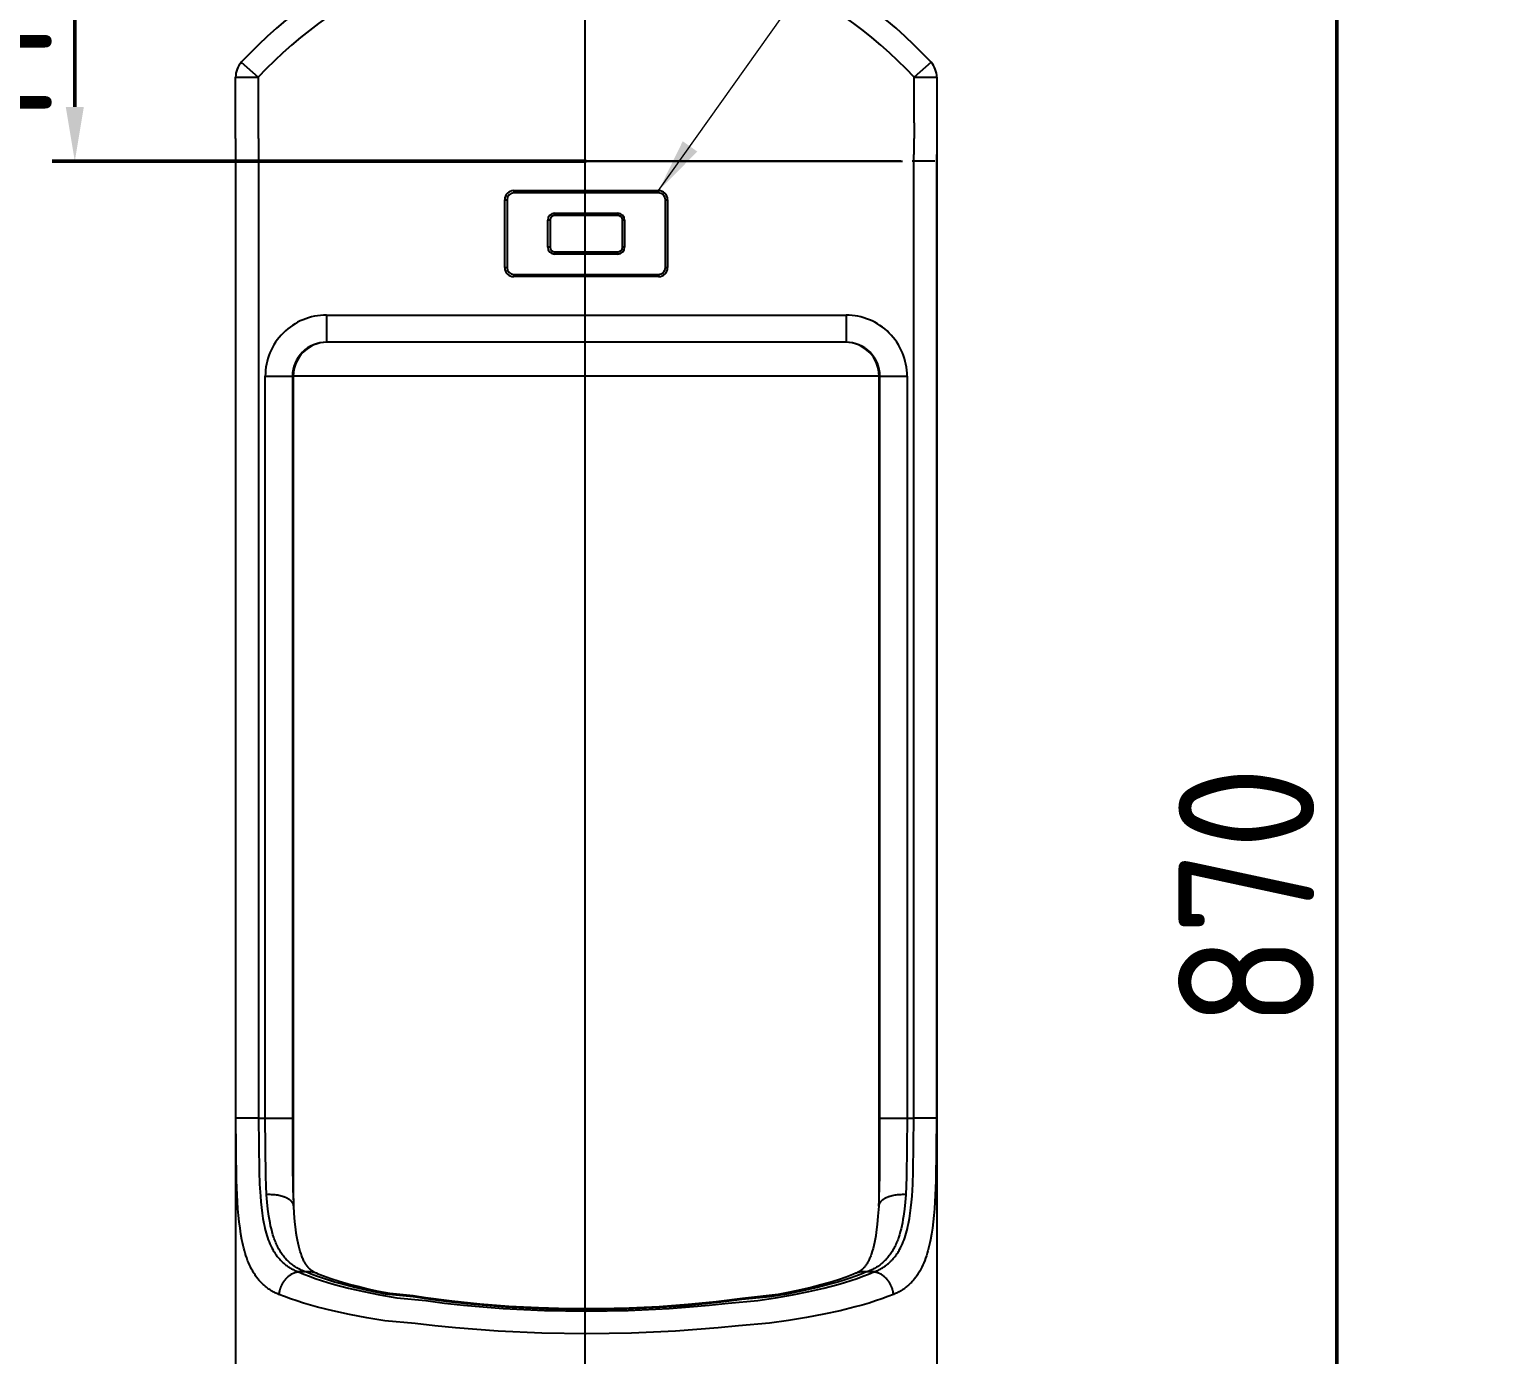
# Model space of a CAD drawing. Header units: millimetres. Extents: x 7254 to 9679, y -172 to 3258.
# Drawn here: x 7702 to 8353, y 998 to 1584 of the extents above; entities that cross this region are included whole.
import ezdxf
from ezdxf.lldxf.tags import DXFTag

# ---------------------------------------------------------------- set-up
doc = ezdxf.new("R2010")
doc.units = ezdxf.units.MM
doc.header["$LTSCALE"] = 0.1
doc.layers.add('1', color=7, linetype='Continuous')
doc.layers.add('______', color=7, linetype='Continuous')
doc.layers.add('AM_5', color=3, linetype='Continuous', lineweight=9)
doc.layers.add('Y', color=235, linetype='Continuous', lineweight=50)
doc.styles.add('h', font='', dxfattribs={"height": 28})
doc.styles.get("Standard").update_dxf_attribs({"font": 'ISOCP.SHX', "bigfont": 'WHGTXT.SHX'})
doc.styles.get('h').set_extended_font_data('Haansoft Batang')
tags = doc.linetypes.add('CENTER', pattern=[50.8, 31.75, -6.35, 6.35, -6.35]).pattern_tags.tags
tags[10:11] = [DXFTag(74, 4), DXFTag(75, 0), DXFTag(340, '0'), DXFTag(46, 1.0), DXFTag(50, 0.0), DXFTag(44, 0.0), DXFTag(45, 0.0)]
tags[8:9] = [DXFTag(74, 4), DXFTag(75, 0), DXFTag(340, '0'), DXFTag(46, 1.0), DXFTag(50, 0.0), DXFTag(44, 0.0), DXFTag(45, 0.0)]
tags[6:7] = [DXFTag(74, 4), DXFTag(75, 0), DXFTag(340, '0'), DXFTag(46, 1.0), DXFTag(50, 0.0), DXFTag(44, 0.0), DXFTag(45, 0.0)]
tags[4:5] = [DXFTag(74, 4), DXFTag(75, 0), DXFTag(340, '0'), DXFTag(46, 1.0), DXFTag(50, 0.0), DXFTag(44, 0.0), DXFTag(45, 0.0)]
doc.dimstyles.new('AM_ISO$0', dxfattribs={"dimtxt": 28, "dimasz": 24, "dimexe": 10, "dimexo": 0, "dimgap": 10, "dimtad": 1, "dimdec": 0, "dimdsep": 46, "dimtxsty": 'h', "dimcen": -5, "dimclrd": 256, "dimclre": 256, "dimclrt": 256, "dimadec": 0, "dimazin": 2, "dimtp": 0.1, "dimtm": 0.1, "dimtfac": 0.71, "dimtdec": 0, "dimtmove": 0, "dimatfit": 3, "dimfxl": 0, "dimlwd": -1, "dimlwe": -1, "dimarcsym": 0})
doc.dimstyles.new('AM_ISO$7', dxfattribs={"dimtxt": 28, "dimasz": 24, "dimexe": 10, "dimexo": 0, "dimgap": 10, "dimtad": 1, "dimdec": 0, "dimdsep": 46, "dimtxsty": 'h', "dimcen": -5, "dimclrd": 256, "dimclre": 256, "dimclrt": 256, "dimadec": 0, "dimazin": 2, "dimtp": 0.1, "dimtm": 0.1, "dimtfac": 0.71, "dimtdec": 0, "dimtmove": 0, "dimatfit": 3, "dimfxl": 0, "dimlwd": -1, "dimlwe": -1, "dimarcsym": 0})

# ---------------------------------------------------------------- blocks, each defined once
blk = doc.blocks.new('*D29')
at = {"layer": 'Defpoints', "color": 0}
for p in [(7947.88, 1635.64), (7722.45, 1525.65), (7948.53, 1525.65)]:
    blk.add_point(p, dxfattribs=at)
at = {"layer": 'Y', "color": 0, "linetype": 'ByBlock'}
for p, q in [((7947.88, 1635.64), (7712.45, 1635.64)), ((7722.45, 1611.64), (7722.45, 1549.65)), ((7948.53, 1525.65), (7712.45, 1525.65))]:
    blk.add_line(p, q, dxfattribs=at)
at = {"layer": 'Y', "color": 0}
for points in [[(7718.45, 1611.64), (7726.45, 1611.64), (7722.45, 1635.64)], [(7718.45, 1549.65), (7726.45, 1549.65), (7722.45, 1525.65)]]:
    blk.add_solid(points, dxfattribs=at)
at = {"layer": 'Y', "color": 0, "insert": (7682.45, 1580.64), "char_height": 60, "attachment_point": 5, "rotation": 90}
blk.add_mtext('110', dxfattribs=at)
blk = doc.blocks.new('*D31')
at = {"layer": 'Defpoints', "color": 0}
for p in [(7947.88, 1635.64), (8280.37, 1635.64), (7948.53, 765.61)]:
    blk.add_point(p, dxfattribs=at)
at = {"layer": 'Y', "color": 0, "linetype": 'ByBlock'}
for p, q in [((7947.88, 1635.64), (8290.37, 1635.64)), ((8280.37, 789.61), (8280.37, 1611.64)), ((7948.53, 765.61), (8290.37, 765.61))]:
    blk.add_line(p, q, dxfattribs=at)
at = {"layer": 'Y', "color": 0}
for points in [[(8276.37, 1611.64), (8284.37, 1611.64), (8280.37, 1635.64)], [(8276.37, 789.61), (8284.37, 789.61), (8280.37, 765.61)]]:
    blk.add_solid(points, dxfattribs=at)
at = {"layer": 'Y', "color": 0, "insert": (8240.37, 1200.62), "char_height": 60, "attachment_point": 5, "rotation": 90}
blk.add_mtext('870', dxfattribs=at)

msp = doc.modelspace()

# ---------------------------------------------------------------- linework, layer by layer
at = {"layer": '1', "color": 7}
for p, q in [((7796.06, 1569.36), (7803.53, 1562.72)), ((8101.01, 1569.36), (8093.53, 1562.72)), ((7793.53, 1562.72), (7803.53, 1562.72)), ((7793.53, 1535.61), (7793.53, 1562.72)), ((7803.53, 1562.72), (7803.53, 1542.61)), ((8093.53, 1562.72), (8103.53, 1562.72)), ((8093.53, 1542.61), (8093.53, 1562.72)), ((8103.53, 1562.72), (8103.53, 1535.61)), ((7803.53, 1542.61), (7803.53, 1535.61)), ((8093.53, 1542.61), (8093.53, 1535.61)), ((7793.53, 1535.61), (7793.53, 914.51)), ((7803.53, 1535.61), (7803.64, 1535.61)), ((7803.64, 1535.61), (7803.64, 1528.61)), ((8093.42, 1535.61), (8093.53, 1535.61)), ((8093.42, 1535.61), (8093.42, 1528.61)), ((8103.53, 1535.61), (8103.53, 914.51)), ((7793.65, 1528.61), (7793.53, 1528.61)), ((7793.65, 1102.71), (7793.65, 1528.61)), ((7803.64, 1528.61), (7803.64, 1102.71)), ((8093.42, 1102.71), (8093.42, 1528.61)), ((8103.53, 1528.61), (8103.42, 1528.61)), ((8103.42, 1528.61), (8103.42, 1102.71)), ((7802.63, 1525.65), (7792.63, 1525.65)), ((8087.63, 1525.65), (7807.63, 1525.65)), ((7808.64, 1525.65), (8088.42, 1525.65)), ((8102.63, 1525.65), (8092.63, 1525.65)), ((7916.53, 1512.61), (7980.53, 1512.61)), ((7916.53, 1512.61), (7916.53, 1511.61)), ((7980.53, 1511.61), (7916.53, 1511.61)), ((7980.53, 1512.61), (7980.53, 1511.61)), ((7912.53, 1478.61), (7912.53, 1508.61)), ((7912.53, 1508.61), (7913.53, 1508.61)), ((7913.53, 1508.61), (7913.53, 1478.61)), ((7934.53, 1502.61), (7962.53, 1502.61)), ((7934.53, 1501.61), (7934.53, 1502.61)), ((7962.53, 1502.61), (7962.53, 1501.61)), ((7983.53, 1508.61), (7984.53, 1508.61)), ((7983.53, 1478.61), (7983.53, 1508.61)), ((7984.53, 1508.61), (7984.53, 1478.61)), ((7931.53, 1487.61), (7931.53, 1499.61)), ((7932.53, 1499.61), (7931.53, 1499.61)), ((7932.53, 1499.61), (7932.53, 1487.61)), ((7932.53, 1499.61), (7932.53, 1487.61)), ((7962.53, 1501.61), (7934.53, 1501.61)), ((7962.53, 1501.61), (7934.53, 1501.61)), ((7964.53, 1487.61), (7964.53, 1499.61)), ((7964.53, 1487.61), (7964.53, 1499.61)), ((7965.53, 1499.61), (7964.53, 1499.61)), ((7965.53, 1499.61), (7965.53, 1487.61)), ((7932.53, 1487.61), (7931.53, 1487.61)), ((7934.53, 1485.61), (7962.53, 1485.61)), ((7934.53, 1485.61), (7962.53, 1485.61)), ((7934.53, 1485.61), (7934.53, 1484.61)), ((7962.53, 1484.61), (7934.53, 1484.61)), ((7962.53, 1484.61), (7962.53, 1485.61)), ((7965.53, 1487.61), (7964.53, 1487.61)), ((7912.53, 1478.61), (7913.53, 1478.61)), ((7983.53, 1478.61), (7984.53, 1478.61)), ((7916.53, 1475.61), (7980.53, 1475.61)), ((7916.53, 1475.61), (7916.53, 1474.61)), ((7980.53, 1474.61), (7916.53, 1474.61)), ((7980.53, 1475.61), (7980.53, 1474.61)), ((7833.67, 1457.61), (8063.4, 1457.61)), ((7833.67, 1457.61), (7833.67, 1445.61)), ((8063.4, 1457.61), (8063.4, 1445.61)), ((8063.09, 1445.61), (7833.98, 1445.61)), ((7806.66, 1102.71), (7806.66, 1430.61)), ((7806.66, 1430.61), (7818.66, 1430.61)), ((7819.04, 1430.61), (7818.66, 1430.61)), ((7818.66, 1430.61), (7818.66, 1102.71)), ((8078.03, 1430.61), (7819.04, 1430.61)), ((7819.04, 1430.61), (7819.04, 1066.73)), ((8078.03, 1066.55), (8078.03, 1430.61)), ((8078.4, 1430.61), (8078.03, 1430.61)), ((8078.4, 1430.61), (8090.4, 1430.61)), ((8078.4, 1102.71), (8078.4, 1430.61)), ((8090.4, 1430.61), (8090.4, 1102.71)), ((7793.96, 1075.24), (7793.65, 1102.71)), ((7803.64, 1102.71), (7793.65, 1102.71)), ((7803.64, 1102.71), (7806.66, 1102.71)), ((7803.64, 1102.71), (7803.91, 1079.18)), ((7806.87, 1076.95), (7806.66, 1102.71)), ((7806.66, 1102.71), (7818.66, 1102.71)), ((7818.66, 1102.71), (7818.71, 1082.88)), ((8078.36, 1083.29), (8078.4, 1102.71)), ((8078.4, 1102.71), (8090.4, 1102.71)), ((8090.4, 1102.71), (8090.19, 1076.89)), ((8090.4, 1102.71), (8093.42, 1102.71)), ((8093.15, 1079.15), (8093.42, 1102.71)), ((8103.42, 1102.71), (8093.42, 1102.71)), ((8103.42, 1102.71), (8103.1, 1075.22)), ((7794.21, 1068.82), (7793.96, 1075.24)), ((7803.91, 1079.18), (7804.13, 1073.61)), ((7804.13, 1073.61), (7804.47, 1068.29)), ((7807.02, 1072.89), (7806.87, 1076.95)), ((8090.19, 1076.89), (8090.04, 1072.87)), ((8092.59, 1068.24), (8092.93, 1073.59)), ((8092.93, 1073.59), (8093.15, 1079.15)), ((8103.1, 1075.22), (8102.85, 1068.79)), ((7794.59, 1062.73), (7794.21, 1068.82)), ((7804.47, 1068.29), (7804.69, 1065.72)), ((7807.24, 1068.94), (7807.02, 1072.89)), ((7807.77, 1068.96), (7807.24, 1068.94)), ((7807.5, 1065.67), (7807.24, 1068.94)), ((7808.31, 1068.97), (7807.77, 1068.96)), ((7808.85, 1068.96), (7808.31, 1068.97)), ((7809.39, 1068.94), (7808.85, 1068.96)), ((7809.94, 1068.91), (7809.39, 1068.94)), ((7810.49, 1068.87), (7809.94, 1068.91)), ((7811.04, 1068.81), (7810.49, 1068.87)), ((7811.59, 1068.74), (7811.04, 1068.81)), ((7812.13, 1068.66), (7811.59, 1068.74)), ((7812.66, 1068.56), (7812.13, 1068.66)), ((7813.19, 1068.45), (7812.66, 1068.56)), ((7813.7, 1068.32), (7813.19, 1068.45)), ((7814.2, 1068.18), (7813.7, 1068.32)), ((7814.68, 1068.03), (7814.2, 1068.18)), ((7814.92, 1067.94), (7814.68, 1068.03)), ((7815.15, 1067.86), (7814.92, 1067.94)), ((7815.37, 1067.77), (7815.15, 1067.86)), ((7815.59, 1067.68), (7815.37, 1067.77)), ((7815.81, 1067.59), (7815.59, 1067.68)), ((7816.01, 1067.49), (7815.81, 1067.59)), ((7816.22, 1067.39), (7816.01, 1067.49)), ((7816.42, 1067.29), (7816.22, 1067.39)), ((7816.61, 1067.19), (7816.42, 1067.29)), ((7816.79, 1067.08), (7816.61, 1067.19)), ((7816.97, 1066.97), (7816.79, 1067.08)), ((7817.14, 1066.86), (7816.97, 1066.97)), ((7817.31, 1066.75), (7817.14, 1066.86)), ((7817.47, 1066.63), (7817.31, 1066.75)), ((8079.73, 1066.73), (8079.57, 1066.61)), ((8079.9, 1066.84), (8079.73, 1066.73)), ((8080.07, 1066.96), (8079.9, 1066.84)), ((8080.25, 1067.06), (8080.07, 1066.96)), ((8080.43, 1067.17), (8080.25, 1067.06)), ((8080.62, 1067.28), (8080.43, 1067.17)), ((8080.82, 1067.38), (8080.62, 1067.28)), ((8081.03, 1067.48), (8080.82, 1067.38)), ((8081.23, 1067.58), (8081.03, 1067.48)), ((8081.45, 1067.67), (8081.23, 1067.58)), ((8081.67, 1067.76), (8081.45, 1067.67)), ((8081.89, 1067.85), (8081.67, 1067.76)), ((8082.13, 1067.94), (8081.89, 1067.85)), ((8082.36, 1068.02), (8082.13, 1067.94)), ((8082.84, 1068.17), (8082.36, 1068.02)), ((8083.34, 1068.31), (8082.84, 1068.17)), ((8083.86, 1068.44), (8083.34, 1068.31)), ((8084.38, 1068.56), (8083.86, 1068.44)), ((8084.92, 1068.65), (8084.38, 1068.56)), ((8085.46, 1068.74), (8084.92, 1068.65)), ((8086.01, 1068.81), (8085.46, 1068.74)), ((8086.56, 1068.87), (8086.01, 1068.81)), ((8087.11, 1068.91), (8086.56, 1068.87)), ((8087.66, 1068.94), (8087.11, 1068.91)), ((8088.21, 1068.96), (8087.66, 1068.94)), ((8088.75, 1068.97), (8088.21, 1068.96)), ((8089.29, 1068.96), (8088.75, 1068.97)), ((8089.82, 1068.94), (8089.29, 1068.96)), ((8089.82, 1068.94), (8089.56, 1065.67)), ((8090.04, 1072.87), (8089.82, 1068.94)), ((8092.37, 1065.67), (8092.59, 1068.24)), ((8102.85, 1068.79), (8102.47, 1062.65)), ((7794.84, 1059.8), (7794.59, 1062.73)), ((7804.69, 1065.72), (7804.95, 1063.23)), ((7804.95, 1063.23), (7805.26, 1060.8)), ((7805.26, 1060.8), (7805.62, 1058.45)), ((7807.83, 1062.51), (7807.5, 1065.67)), ((7808.24, 1059.46), (7807.83, 1062.51)), ((7817.62, 1066.51), (7817.47, 1066.63)), ((7817.76, 1066.4), (7817.62, 1066.51)), ((7817.9, 1066.28), (7817.76, 1066.4)), ((7818.03, 1066.16), (7817.9, 1066.28)), ((7818.16, 1066.03), (7818.03, 1066.16)), ((7818.27, 1065.91), (7818.16, 1066.03)), ((7818.33, 1065.85), (7818.27, 1065.91)), ((7818.38, 1065.79), (7818.33, 1065.85)), ((7818.44, 1065.72), (7818.38, 1065.79)), ((7818.49, 1065.66), (7818.44, 1065.72)), ((7818.54, 1065.6), (7818.49, 1065.66)), ((7818.58, 1065.53), (7818.54, 1065.6)), ((7818.63, 1065.47), (7818.58, 1065.53)), ((7818.67, 1065.41), (7818.63, 1065.47)), ((7818.71, 1065.34), (7818.67, 1065.41)), ((7818.75, 1065.28), (7818.71, 1065.34)), ((7818.79, 1065.22), (7818.75, 1065.28)), ((7818.83, 1065.15), (7818.79, 1065.22)), ((7818.86, 1065.09), (7818.83, 1065.15)), ((7818.9, 1065.02), (7818.86, 1065.09)), ((7818.93, 1064.96), (7818.9, 1065.02)), ((7818.96, 1064.9), (7818.93, 1064.96)), ((7818.99, 1064.83), (7818.96, 1064.9)), ((7819.01, 1064.77), (7818.99, 1064.83)), ((7819.04, 1064.71), (7819.01, 1064.77)), ((7819.06, 1064.64), (7819.04, 1064.71)), ((7819.08, 1064.58), (7819.06, 1064.64)), ((7819.1, 1064.51), (7819.08, 1064.58)), ((7819.12, 1064.45), (7819.1, 1064.51)), ((7819.14, 1064.39), (7819.12, 1064.45)), ((7819.15, 1064.32), (7819.14, 1064.39)), ((7819.17, 1064.26), (7819.15, 1064.32)), ((7819.18, 1064.2), (7819.17, 1064.26)), ((7819.19, 1064.13), (7819.18, 1064.2)), ((7819.2, 1064.07), (7819.19, 1064.13)), ((7819.21, 1064.01), (7819.2, 1064.07)), ((7819.22, 1063.94), (7819.21, 1064.01)), ((7819.22, 1063.88), (7819.22, 1063.94)), ((7819.43, 1060.72), (7819.22, 1063.88)), ((7819.75, 1056.95), (7819.43, 1060.72)), ((8077.84, 1063.86), (8077.54, 1059.48)), ((8077.85, 1063.98), (8077.84, 1063.92)), ((8077.84, 1063.92), (8077.84, 1063.86)), ((8077.86, 1064.04), (8077.85, 1063.98)), ((8077.87, 1064.11), (8077.86, 1064.04)), ((8077.88, 1064.17), (8077.87, 1064.11)), ((8077.89, 1064.23), (8077.88, 1064.17)), ((8077.9, 1064.3), (8077.89, 1064.23)), ((8077.92, 1064.36), (8077.9, 1064.3)), ((8077.93, 1064.42), (8077.92, 1064.36)), ((8077.95, 1064.49), (8077.93, 1064.42)), ((8077.97, 1064.55), (8077.95, 1064.49)), ((8077.99, 1064.62), (8077.97, 1064.55)), ((8078.02, 1064.68), (8077.99, 1064.62)), ((8078.04, 1064.74), (8078.02, 1064.68)), ((8078.07, 1064.81), (8078.04, 1064.74)), ((8078.09, 1064.87), (8078.07, 1064.81)), ((8078.12, 1064.94), (8078.09, 1064.87)), ((8078.15, 1065), (8078.12, 1064.94)), ((8078.19, 1065.07), (8078.15, 1065)), ((8078.22, 1065.13), (8078.19, 1065.07)), ((8078.26, 1065.19), (8078.22, 1065.13)), ((8078.3, 1065.26), (8078.26, 1065.19)), ((8078.34, 1065.32), (8078.3, 1065.26)), ((8078.38, 1065.39), (8078.34, 1065.32)), ((8078.42, 1065.45), (8078.38, 1065.39)), ((8078.46, 1065.51), (8078.42, 1065.45)), ((8078.51, 1065.58), (8078.46, 1065.51)), ((8078.56, 1065.64), (8078.51, 1065.58)), ((8078.61, 1065.7), (8078.56, 1065.64)), ((8078.66, 1065.76), (8078.61, 1065.7)), ((8078.72, 1065.83), (8078.66, 1065.76)), ((8078.77, 1065.89), (8078.72, 1065.83)), ((8078.89, 1066.01), (8078.77, 1065.89)), ((8079.01, 1066.14), (8078.89, 1066.01)), ((8079.14, 1066.26), (8079.01, 1066.14)), ((8079.28, 1066.38), (8079.14, 1066.26)), ((8079.42, 1066.5), (8079.28, 1066.38)), ((8079.57, 1066.61), (8079.42, 1066.5)), ((8089.24, 1062.51), (8088.83, 1059.48)), ((8089.56, 1065.67), (8089.24, 1062.51)), ((8091.43, 1058.42), (8091.8, 1060.76)), ((8091.8, 1060.76), (8092.11, 1063.18)), ((8092.11, 1063.18), (8092.37, 1065.67)), ((8102.47, 1062.65), (8102.22, 1059.73)), ((7795.13, 1056.95), (7794.84, 1059.8)), ((7795.48, 1054.19), (7795.13, 1056.95)), ((7795.88, 1051.52), (7795.48, 1054.19)), ((7805.62, 1058.45), (7806.04, 1056.18)), ((7806.04, 1056.18), (7806.27, 1055.08)), ((7806.27, 1055.08), (7806.52, 1054.01)), ((7806.52, 1054.01), (7806.78, 1052.97)), ((7808.47, 1057.98), (7808.24, 1059.46)), ((7808.74, 1056.55), (7808.47, 1057.98)), ((7809.02, 1055.15), (7808.74, 1056.55)), ((7809.33, 1053.79), (7809.02, 1055.15)), ((7809.67, 1052.48), (7809.33, 1053.79)), ((7820.15, 1053.48), (7819.75, 1056.95)), ((8077.19, 1055.78), (8076.75, 1052.34)), ((8077.54, 1059.48), (8077.19, 1055.78)), ((8087.73, 1053.79), (8087.39, 1052.46)), ((8088.04, 1055.15), (8087.73, 1053.79)), ((8088.33, 1056.56), (8088.04, 1055.15)), ((8088.59, 1058), (8088.33, 1056.56)), ((8088.83, 1059.48), (8088.59, 1058)), ((8090.27, 1052.92), (8090.53, 1053.98)), ((8090.53, 1053.98), (8090.78, 1055.05)), ((8090.78, 1055.05), (8091.02, 1056.15)), ((8091.02, 1056.15), (8091.43, 1058.42)), ((8101.58, 1054.15), (8101.18, 1051.5)), ((8101.93, 1056.89), (8101.58, 1054.15)), ((8102.22, 1059.73), (8101.93, 1056.89)), ((7796.34, 1048.97), (7795.88, 1051.52)), ((7796.6, 1047.74), (7796.34, 1048.97)), ((7796.87, 1046.54), (7796.6, 1047.74)), ((7806.78, 1052.97), (7807.06, 1051.95)), ((7807.06, 1051.95), (7807.36, 1050.95)), ((7807.36, 1050.95), (7807.67, 1049.98)), ((7807.67, 1049.98), (7808, 1049.04)), ((7808, 1049.04), (7808.35, 1048.12)), ((7808.35, 1048.12), (7808.73, 1047.22)), ((7808.73, 1047.22), (7809.12, 1046.35)), ((7810.04, 1051.2), (7809.67, 1052.48)), ((7810.44, 1049.97), (7810.04, 1051.2)), ((7810.65, 1049.37), (7810.44, 1049.97)), ((7810.87, 1048.77), (7810.65, 1049.37)), ((7811.1, 1048.19), (7810.87, 1048.77)), ((7811.33, 1047.62), (7811.1, 1048.19)), ((7811.58, 1047.06), (7811.33, 1047.62)), ((7820.38, 1051.88), (7820.15, 1053.48)), ((7820.63, 1050.33), (7820.38, 1051.88)), ((7820.89, 1048.88), (7820.63, 1050.33)), ((7821.17, 1047.49), (7820.89, 1048.88)), ((7821.47, 1046.21), (7821.17, 1047.49)), ((8075.96, 1047.79), (8075.66, 1046.43)), ((8076.24, 1049.21), (8075.96, 1047.79)), ((8076.51, 1050.74), (8076.24, 1049.21)), ((8076.75, 1052.34), (8076.51, 1050.74)), ((8085.72, 1047.59), (8085.47, 1047.03)), ((8085.96, 1048.16), (8085.72, 1047.59)), ((8086.18, 1048.74), (8085.96, 1048.16)), ((8086.4, 1049.34), (8086.18, 1048.74)), ((8086.62, 1049.94), (8086.4, 1049.34)), ((8087.02, 1051.18), (8086.62, 1049.94)), ((8087.39, 1052.46), (8087.02, 1051.18)), ((8087.93, 1046.31), (8088.32, 1047.18)), ((8088.32, 1047.18), (8088.69, 1048.07)), ((8088.69, 1048.07), (8089.04, 1048.98)), ((8089.04, 1048.98), (8089.38, 1049.93)), ((8089.38, 1049.93), (8089.69, 1050.9)), ((8089.69, 1050.9), (8089.99, 1051.9)), ((8089.99, 1051.9), (8090.27, 1052.92)), ((8100.46, 1047.71), (8100.19, 1046.5)), ((8100.72, 1048.95), (8100.46, 1047.71)), ((8101.18, 1051.5), (8100.72, 1048.95)), ((7797.15, 1045.37), (7796.87, 1046.54)), ((7797.46, 1044.22), (7797.15, 1045.37)), ((7797.78, 1043.11), (7797.46, 1044.22)), ((7798.12, 1042.02), (7797.78, 1043.11)), ((7798.48, 1040.96), (7798.12, 1042.02)), ((7798.86, 1039.92), (7798.48, 1040.96)), ((7809.12, 1046.35), (7809.53, 1045.5)), ((7809.53, 1045.5), (7809.97, 1044.68)), ((7809.97, 1044.68), (7810.2, 1044.28)), ((7810.2, 1044.28), (7810.43, 1043.89)), ((7810.43, 1043.89), (7810.66, 1043.51)), ((7810.66, 1043.51), (7810.91, 1043.13)), ((7810.91, 1043.13), (7811.15, 1042.76)), ((7811.15, 1042.76), (7811.41, 1042.39)), ((7811.41, 1042.39), (7811.66, 1042.04)), ((7811.83, 1046.51), (7811.58, 1047.06)), ((7811.66, 1042.04), (7811.92, 1041.69)), ((7812.09, 1045.97), (7811.83, 1046.51)), ((7811.92, 1041.69), (7812.19, 1041.35)), ((7812.36, 1045.44), (7812.09, 1045.97)), ((7812.19, 1041.35), (7812.47, 1041.02)), ((7812.64, 1044.92), (7812.36, 1045.44)), ((7812.47, 1041.02), (7812.74, 1040.69)), ((7812.93, 1044.41), (7812.64, 1044.92)), ((7812.74, 1040.69), (7813.03, 1040.37)), ((7813.23, 1043.91), (7812.93, 1044.41)), ((7813.54, 1043.43), (7813.23, 1043.91)), ((7813.86, 1042.95), (7813.54, 1043.43)), ((7814.18, 1042.49), (7813.86, 1042.95)), ((7814.52, 1042.04), (7814.18, 1042.49)), ((7814.86, 1041.6), (7814.52, 1042.04)), ((7815.21, 1041.17), (7814.86, 1041.6)), ((7815.57, 1040.75), (7815.21, 1041.17)), ((7815.94, 1040.35), (7815.57, 1040.75)), ((7821.78, 1044.98), (7821.47, 1046.21)), ((7822.11, 1043.85), (7821.78, 1044.98)), ((7822.45, 1042.79), (7822.11, 1043.85)), ((7822.62, 1042.28), (7822.45, 1042.79)), ((7822.8, 1041.8), (7822.62, 1042.28)), ((7822.98, 1041.34), (7822.8, 1041.8)), ((7823.16, 1040.9), (7822.98, 1041.34)), ((7823.36, 1040.45), (7823.16, 1040.9)), ((8073.83, 1040.7), (8073.65, 1040.31)), ((8074, 1041.11), (8073.83, 1040.7)), ((8074.18, 1041.54), (8074, 1041.11)), ((8074.35, 1041.98), (8074.18, 1041.54)), ((8074.52, 1042.46), (8074.35, 1041.98)), ((8074.69, 1042.96), (8074.52, 1042.46)), ((8075.02, 1044.02), (8074.69, 1042.96)), ((8075.35, 1045.19), (8075.02, 1044.02)), ((8075.66, 1046.43), (8075.35, 1045.19)), ((8081.47, 1040.74), (8081.1, 1040.33)), ((8081.83, 1041.15), (8081.47, 1040.74)), ((8082.19, 1041.58), (8081.83, 1041.15)), ((8082.53, 1042.02), (8082.19, 1041.58)), ((8082.86, 1042.47), (8082.53, 1042.02)), ((8083.19, 1042.94), (8082.86, 1042.47)), ((8083.51, 1043.41), (8083.19, 1042.94)), ((8083.82, 1043.9), (8083.51, 1043.41)), ((8084.12, 1044.39), (8083.82, 1043.9)), ((8084.02, 1040.35), (8084.31, 1040.67)), ((8084.41, 1044.9), (8084.12, 1044.39)), ((8084.31, 1040.67), (8084.58, 1041)), ((8084.69, 1045.42), (8084.41, 1044.9)), ((8084.58, 1041), (8084.86, 1041.33)), ((8084.96, 1045.94), (8084.69, 1045.42)), ((8084.86, 1041.33), (8085.13, 1041.68)), ((8085.22, 1046.48), (8084.96, 1045.94)), ((8085.13, 1041.68), (8085.39, 1042.02)), ((8085.47, 1047.03), (8085.22, 1046.48)), ((8085.39, 1042.02), (8085.65, 1042.38)), ((8085.65, 1042.38), (8085.9, 1042.74)), ((8085.9, 1042.74), (8086.15, 1043.11)), ((8086.15, 1043.11), (8086.39, 1043.49)), ((8086.39, 1043.49), (8086.63, 1043.87)), ((8086.63, 1043.87), (8086.86, 1044.26)), ((8086.86, 1044.26), (8087.08, 1044.66)), ((8087.08, 1044.66), (8087.51, 1045.47)), ((8087.51, 1045.47), (8087.93, 1046.31)), ((8098.57, 1040.9), (8098.19, 1039.87)), ((8098.93, 1041.96), (8098.57, 1040.9)), ((8099.27, 1043.05), (8098.93, 1041.96)), ((8099.59, 1044.18), (8099.27, 1043.05)), ((8099.9, 1045.33), (8099.59, 1044.18)), ((8100.19, 1046.5), (8099.9, 1045.33)), ((7799.26, 1038.91), (7798.86, 1039.92)), ((7799.68, 1037.93), (7799.26, 1038.91)), ((7800.12, 1036.98), (7799.68, 1037.93)), ((7800.59, 1036.06), (7800.12, 1036.98)), ((7801.08, 1035.17), (7800.59, 1036.06)), ((7801.33, 1034.74), (7801.08, 1035.17)), ((7801.59, 1034.32), (7801.33, 1034.74)), ((7801.85, 1033.9), (7801.59, 1034.32)), ((7813.03, 1040.37), (7813.31, 1040.06)), ((7813.31, 1040.06), (7813.61, 1039.76)), ((7813.61, 1039.76), (7813.91, 1039.46)), ((7813.91, 1039.46), (7814.21, 1039.17)), ((7814.21, 1039.17), (7814.52, 1038.89)), ((7814.52, 1038.89), (7814.83, 1038.61)), ((7814.83, 1038.61), (7815.15, 1038.34)), ((7815.15, 1038.34), (7815.47, 1038.08)), ((7815.47, 1038.08), (7815.8, 1037.82)), ((7815.8, 1037.82), (7816.14, 1037.57)), ((7816.32, 1039.96), (7815.94, 1040.35)), ((7816.14, 1037.57), (7816.47, 1037.33)), ((7816.71, 1039.58), (7816.32, 1039.96)), ((7816.47, 1037.33), (7816.82, 1037.1)), ((7817.1, 1039.21), (7816.71, 1039.58)), ((7816.82, 1037.1), (7817.17, 1036.87)), ((7817.5, 1038.85), (7817.1, 1039.21)), ((7817.17, 1036.87), (7817.52, 1036.65)), ((7817.91, 1038.51), (7817.5, 1038.85)), ((7817.52, 1036.65), (7817.88, 1036.43)), ((7817.88, 1036.43), (7818.25, 1036.23)), ((7818.33, 1038.17), (7817.91, 1038.51)), ((7818.25, 1036.23), (7818.62, 1036.02)), ((7818.76, 1037.85), (7818.33, 1038.17)), ((7818.62, 1036.02), (7818.99, 1035.83)), ((7819.2, 1037.54), (7818.76, 1037.85)), ((7818.99, 1035.83), (7819.37, 1035.64)), ((7819.21, 1034.2), (7819.06, 1034.14)), ((7819.65, 1037.23), (7819.2, 1037.54)), ((7819.36, 1034.27), (7819.21, 1034.2)), ((7819.51, 1034.32), (7819.36, 1034.27)), ((7819.37, 1035.64), (7819.76, 1035.46)), ((7819.66, 1034.38), (7819.51, 1034.32)), ((7820.1, 1036.94), (7819.65, 1037.23)), ((7819.82, 1034.43), (7819.66, 1034.38)), ((7819.76, 1035.46), (7820.15, 1035.28)), ((7819.97, 1034.48), (7819.82, 1034.43)), ((7820.12, 1034.53), (7819.97, 1034.48)), ((7820.57, 1036.66), (7820.1, 1036.94)), ((7820.28, 1034.57), (7820.12, 1034.53)), ((7820.15, 1035.28), (7820.54, 1035.11)), ((7820.43, 1034.61), (7820.28, 1034.57)), ((7820.58, 1034.65), (7820.43, 1034.61)), ((7820.54, 1035.11), (7820.94, 1034.95)), ((7821.04, 1036.39), (7820.57, 1036.66)), ((7820.74, 1034.68), (7820.58, 1034.65)), ((7820.89, 1034.72), (7820.74, 1034.68)), ((7821.04, 1034.74), (7820.89, 1034.72)), ((7820.94, 1034.95), (7821.35, 1034.79)), ((7821.52, 1036.13), (7821.04, 1036.39)), ((7821.2, 1034.77), (7821.04, 1034.74)), ((7821.35, 1034.79), (7821.2, 1034.77)), ((7824.59, 1034.79), (7821.35, 1034.79)), ((7821.35, 1034.79), (7823.7, 1033.81)), ((7822.01, 1035.88), (7821.52, 1036.13)), ((7822.51, 1035.64), (7822.01, 1035.88)), ((7823.02, 1035.42), (7822.51, 1035.64)), ((7823.53, 1035.2), (7823.02, 1035.42)), ((7823.55, 1040.03), (7823.36, 1040.45)), ((7824.06, 1034.99), (7823.53, 1035.2)), ((7823.74, 1039.63), (7823.55, 1040.03)), ((7823.94, 1039.26), (7823.74, 1039.63)), ((7824.12, 1038.93), (7823.94, 1039.26)), ((7824.59, 1034.79), (7824.06, 1034.99)), ((7824.3, 1038.62), (7824.12, 1038.93)), ((7824.48, 1038.32), (7824.3, 1038.62)), ((7824.67, 1038.04), (7824.48, 1038.32)), ((7826.9, 1033.85), (7824.59, 1034.79)), ((7824.88, 1037.73), (7824.67, 1038.04)), ((7825.1, 1037.43), (7824.88, 1037.73)), ((7825.32, 1037.15), (7825.1, 1037.43)), ((7825.54, 1036.88), (7825.32, 1037.15)), ((7825.67, 1036.74), (7825.54, 1036.88)), ((7825.8, 1036.59), (7825.67, 1036.74)), ((7825.94, 1036.45), (7825.8, 1036.59)), ((7826.07, 1036.32), (7825.94, 1036.45)), ((7826.2, 1036.19), (7826.07, 1036.32)), ((7826.34, 1036.06), (7826.2, 1036.19)), ((7826.47, 1035.94), (7826.34, 1036.06)), ((7826.61, 1035.82), (7826.47, 1035.94)), ((7826.76, 1035.7), (7826.61, 1035.82)), ((7826.91, 1035.58), (7826.76, 1035.7)), ((7827.06, 1035.46), (7826.91, 1035.58)), ((7827.22, 1035.35), (7827.06, 1035.46)), ((7827.53, 1035.13), (7827.22, 1035.35)), ((7827.86, 1034.92), (7827.53, 1035.13)), ((7828.12, 1034.76), (7827.86, 1034.92)), ((7828.25, 1034.68), (7828.12, 1034.76)), ((7828.39, 1034.61), (7828.25, 1034.68)), ((7828.53, 1034.53), (7828.39, 1034.61)), ((7828.67, 1034.46), (7828.53, 1034.53)), ((7828.82, 1034.39), (7828.67, 1034.46)), ((7828.98, 1034.32), (7828.82, 1034.39)), ((7829.13, 1034.26), (7828.98, 1034.32)), ((7829.29, 1034.2), (7829.13, 1034.26)), ((7830.09, 1033.86), (7829.29, 1034.2)), ((8067.76, 1034.2), (8066.47, 1033.66)), ((8068.04, 1034.31), (8067.77, 1034.2)), ((8068.29, 1034.43), (8068.04, 1034.31)), ((8068.53, 1034.54), (8068.29, 1034.43)), ((8068.77, 1034.66), (8068.53, 1034.54)), ((8068.96, 1034.77), (8068.77, 1034.66)), ((8069.14, 1034.87), (8068.96, 1034.77)), ((8069.31, 1034.98), (8069.14, 1034.87)), ((8069.48, 1035.09), (8069.31, 1034.98)), ((8069.65, 1035.2), (8069.48, 1035.09)), ((8069.81, 1035.32), (8069.65, 1035.2)), ((8069.97, 1035.44), (8069.81, 1035.32)), ((8070.13, 1035.56), (8069.97, 1035.44)), ((8070.39, 1035.78), (8070.13, 1035.56)), ((8072.47, 1034.79), (8070.16, 1033.85)), ((8070.66, 1036.01), (8070.39, 1035.78)), ((8070.79, 1036.13), (8070.66, 1036.01)), ((8070.92, 1036.26), (8070.79, 1036.13)), ((8071.04, 1036.39), (8070.92, 1036.26)), ((8071.17, 1036.52), (8071.04, 1036.39)), ((8071.4, 1036.77), (8071.17, 1036.52)), ((8071.63, 1037.04), (8071.4, 1036.77)), ((8071.86, 1037.32), (8071.63, 1037.04)), ((8072.08, 1037.61), (8071.86, 1037.32)), ((8072.29, 1037.91), (8072.08, 1037.61)), ((8072.5, 1038.22), (8072.29, 1037.91)), ((8073.01, 1034.99), (8072.47, 1034.79)), ((8075.71, 1034.79), (8072.47, 1034.79)), ((8072.71, 1038.55), (8072.5, 1038.22)), ((8072.92, 1038.9), (8072.71, 1038.55)), ((8073.1, 1039.23), (8072.92, 1038.9)), ((8073.53, 1035.2), (8073.01, 1034.99)), ((8073.29, 1039.58), (8073.1, 1039.23)), ((8073.47, 1039.94), (8073.29, 1039.58)), ((8073.36, 1033.81), (8075.71, 1034.79)), ((8073.65, 1040.31), (8073.47, 1039.94)), ((8074.04, 1035.41), (8073.53, 1035.2)), ((8074.55, 1035.64), (8074.04, 1035.41)), ((8075.04, 1035.88), (8074.55, 1035.64)), ((8075.53, 1036.13), (8075.04, 1035.88)), ((8076.01, 1036.38), (8075.53, 1036.13)), ((8075.71, 1034.79), (8076.12, 1034.95)), ((8075.87, 1034.77), (8075.71, 1034.79)), ((8076.02, 1034.74), (8075.87, 1034.77)), ((8076.48, 1036.65), (8076.01, 1036.38)), ((8076.17, 1034.72), (8076.02, 1034.74)), ((8076.12, 1034.95), (8076.52, 1035.11)), ((8076.33, 1034.68), (8076.17, 1034.72)), ((8076.48, 1034.65), (8076.33, 1034.68)), ((8076.94, 1036.93), (8076.48, 1036.65)), ((8076.63, 1034.61), (8076.48, 1034.65)), ((8076.52, 1035.11), (8076.91, 1035.28)), ((8076.79, 1034.57), (8076.63, 1034.61)), ((8076.94, 1034.53), (8076.79, 1034.57)), ((8076.91, 1035.28), (8077.3, 1035.46)), ((8077.4, 1037.22), (8076.94, 1036.93)), ((8077.09, 1034.48), (8076.94, 1034.53)), ((8077.25, 1034.43), (8077.09, 1034.48)), ((8077.4, 1034.38), (8077.25, 1034.43)), ((8077.3, 1035.46), (8077.69, 1035.64)), ((8077.84, 1037.52), (8077.4, 1037.22)), ((8077.55, 1034.32), (8077.4, 1034.38)), ((8077.7, 1034.27), (8077.55, 1034.32)), ((8077.69, 1035.64), (8078.07, 1035.83)), ((8077.86, 1034.2), (8077.7, 1034.27)), ((8078.28, 1037.83), (8077.84, 1037.52)), ((8078.01, 1034.14), (8077.86, 1034.2)), ((8078.07, 1035.83), (8078.44, 1036.02)), ((8078.71, 1038.15), (8078.28, 1037.83)), ((8078.44, 1036.02), (8078.81, 1036.22)), ((8079.13, 1038.49), (8078.71, 1038.15)), ((8078.81, 1036.22), (8079.17, 1036.43)), ((8079.54, 1038.83), (8079.13, 1038.49)), ((8079.17, 1036.43), (8079.53, 1036.64)), ((8079.53, 1036.64), (8079.88, 1036.86)), ((8079.94, 1039.19), (8079.54, 1038.83)), ((8079.88, 1036.86), (8080.23, 1037.09)), ((8080.34, 1039.56), (8079.94, 1039.19)), ((8080.23, 1037.09), (8080.58, 1037.32)), ((8080.72, 1039.94), (8080.34, 1039.56)), ((8080.58, 1037.32), (8080.91, 1037.56)), ((8081.1, 1040.33), (8080.72, 1039.94)), ((8080.91, 1037.56), (8081.25, 1037.81)), ((8081.25, 1037.81), (8081.57, 1038.06)), ((8081.57, 1038.06), (8081.9, 1038.33)), ((8081.9, 1038.33), (8082.22, 1038.59)), ((8082.22, 1038.59), (8082.53, 1038.87)), ((8082.53, 1038.87), (8082.84, 1039.15)), ((8082.84, 1039.15), (8083.14, 1039.44)), ((8083.14, 1039.44), (8083.44, 1039.74)), ((8083.44, 1039.74), (8083.73, 1040.04)), ((8083.73, 1040.04), (8084.02, 1040.35)), ((8095.47, 1034.3), (8095.2, 1033.88)), ((8095.98, 1035.16), (8095.47, 1034.3)), ((8096.46, 1036.04), (8095.98, 1035.16)), ((8096.93, 1036.96), (8096.46, 1036.04)), ((8097.37, 1037.9), (8096.93, 1036.96)), ((8097.79, 1038.87), (8097.37, 1037.9)), ((8098.19, 1039.87), (8097.79, 1038.87)), ((7802.12, 1033.49), (7801.85, 1033.9)), ((7802.39, 1033.09), (7802.12, 1033.49)), ((7802.67, 1032.7), (7802.39, 1033.09)), ((7802.95, 1032.32), (7802.67, 1032.7)), ((7803.24, 1031.94), (7802.95, 1032.32)), ((7803.54, 1031.57), (7803.24, 1031.94)), ((7803.84, 1031.21), (7803.54, 1031.57)), ((7804.14, 1030.86), (7803.84, 1031.21)), ((7804.45, 1030.52), (7804.14, 1030.86)), ((7804.77, 1030.18), (7804.45, 1030.52)), ((7805.09, 1029.85), (7804.77, 1030.18)), ((7805.42, 1029.53), (7805.09, 1029.85)), ((7805.75, 1029.22), (7805.42, 1029.53)), ((7806.09, 1028.91), (7805.75, 1029.22)), ((7806.43, 1028.62), (7806.09, 1028.91)), ((7806.78, 1028.33), (7806.43, 1028.62)), ((7807.13, 1028.04), (7806.78, 1028.33)), ((7807.49, 1027.77), (7807.13, 1028.04)), ((7807.85, 1027.5), (7807.49, 1027.77)), ((7813.33, 1027.83), (7813.25, 1027.61)), ((7813.41, 1028.04), (7813.33, 1027.83)), ((7813.49, 1028.24), (7813.41, 1028.04)), ((7813.58, 1028.44), (7813.49, 1028.24)), ((7813.7, 1028.72), (7813.58, 1028.44)), ((7813.84, 1029), (7813.7, 1028.72)), ((7813.98, 1029.28), (7813.84, 1029)), ((7814.13, 1029.56), (7813.98, 1029.28)), ((7814.29, 1029.84), (7814.13, 1029.56)), ((7814.46, 1030.12), (7814.29, 1029.84)), ((7814.64, 1030.39), (7814.46, 1030.12)), ((7814.83, 1030.66), (7814.64, 1030.39)), ((7815.03, 1030.92), (7814.83, 1030.66)), ((7815.24, 1031.19), (7815.03, 1030.92)), ((7815.45, 1031.44), (7815.24, 1031.19)), ((7815.68, 1031.69), (7815.45, 1031.44)), ((7815.91, 1031.94), (7815.68, 1031.69)), ((7816.15, 1032.18), (7815.91, 1031.94)), ((7816.4, 1032.41), (7816.15, 1032.18)), ((7816.65, 1032.63), (7816.4, 1032.41)), ((7816.91, 1032.84), (7816.65, 1032.63)), ((7817.18, 1033.05), (7816.91, 1032.84)), ((7817.46, 1033.25), (7817.18, 1033.05)), ((7817.74, 1033.43), (7817.46, 1033.25)), ((7818.02, 1033.61), (7817.74, 1033.43)), ((7818.31, 1033.77), (7818.02, 1033.61)), ((7818.46, 1033.85), (7818.31, 1033.77)), ((7818.61, 1033.93), (7818.46, 1033.85)), ((7818.76, 1034), (7818.61, 1033.93)), ((7818.91, 1034.07), (7818.76, 1034)), ((7819.06, 1034.14), (7818.91, 1034.07)), ((7823.7, 1033.81), (7826.17, 1032.86)), ((7826.17, 1032.86), (7828.76, 1031.93)), ((7829.33, 1032.93), (7826.9, 1033.85)), ((7828.76, 1031.93), (7831.47, 1031.03)), ((7831.88, 1032.03), (7829.33, 1032.93)), ((7830.82, 1033.56), (7830.09, 1033.86)), ((7832.38, 1032.97), (7830.82, 1033.56)), ((7831.47, 1031.03), (7834.3, 1030.15)), ((7834.53, 1031.16), (7831.88, 1032.03)), ((7835.7, 1031.77), (7832.38, 1032.97)), ((7834.3, 1030.15), (7837.24, 1029.29)), ((7837.3, 1030.32), (7834.53, 1031.16)), ((7839.35, 1030.6), (7835.7, 1031.77)), ((7837.24, 1029.29), (7843.48, 1027.65)), ((7840.17, 1029.49), (7837.3, 1030.32)), ((7843.29, 1029.44), (7839.35, 1030.6)), ((7846.26, 1027.91), (7840.17, 1029.49)), ((7847.52, 1028.32), (7843.29, 1029.44)), ((7852.79, 1026.42), (7846.26, 1027.91)), ((7852.03, 1027.24), (7847.52, 1028.32)), ((8047.98, 1027.93), (8043.38, 1026.86)), ((8050.75, 1027.9), (8044.18, 1026.4)), ((8046.93, 1026.11), (8053.62, 1027.65)), ((8052.29, 1029.03), (8047.98, 1027.93)), ((8056.86, 1029.48), (8050.75, 1027.9)), ((8056.31, 1030.17), (8052.29, 1029.03)), ((8053.62, 1027.65), (8059.84, 1029.29)), ((8060.03, 1031.32), (8056.31, 1030.17)), ((8059.75, 1030.31), (8056.86, 1029.48)), ((8062.52, 1031.16), (8059.75, 1030.31)), ((8059.84, 1029.29), (8062.78, 1030.15)), ((8063.42, 1032.49), (8060.03, 1031.32)), ((8065.18, 1032.03), (8062.52, 1031.16)), ((8062.78, 1030.15), (8065.6, 1031.03)), ((8064.99, 1033.07), (8063.42, 1032.49)), ((8066.47, 1033.66), (8064.99, 1033.07)), ((8067.73, 1032.93), (8065.18, 1032.03)), ((8065.6, 1031.03), (8068.31, 1031.93)), ((8070.16, 1033.85), (8067.73, 1032.93)), ((8068.31, 1031.93), (8070.89, 1032.86)), ((8070.89, 1032.86), (8073.36, 1033.81)), ((8078.16, 1034.07), (8078.01, 1034.14)), ((8078.31, 1034), (8078.16, 1034.07)), ((8078.45, 1033.93), (8078.31, 1034)), ((8078.6, 1033.85), (8078.45, 1033.93)), ((8078.75, 1033.77), (8078.6, 1033.85)), ((8079.04, 1033.61), (8078.75, 1033.77)), ((8079.32, 1033.43), (8079.04, 1033.61)), ((8079.61, 1033.25), (8079.32, 1033.43)), ((8079.88, 1033.05), (8079.61, 1033.25)), ((8080.15, 1032.84), (8079.88, 1033.05)), ((8080.41, 1032.63), (8080.15, 1032.84)), ((8080.67, 1032.41), (8080.41, 1032.63)), ((8080.91, 1032.18), (8080.67, 1032.41)), ((8081.15, 1031.94), (8080.91, 1032.18)), ((8081.39, 1031.69), (8081.15, 1031.94)), ((8081.61, 1031.44), (8081.39, 1031.69)), ((8081.83, 1031.19), (8081.61, 1031.44)), ((8082.03, 1030.92), (8081.83, 1031.19)), ((8082.23, 1030.66), (8082.03, 1030.92)), ((8082.42, 1030.39), (8082.23, 1030.66)), ((8082.6, 1030.12), (8082.42, 1030.39)), ((8082.77, 1029.84), (8082.6, 1030.12)), ((8082.93, 1029.56), (8082.77, 1029.84)), ((8083.08, 1029.28), (8082.93, 1029.56)), ((8083.23, 1029), (8083.08, 1029.28)), ((8083.36, 1028.72), (8083.23, 1029)), ((8083.49, 1028.44), (8083.36, 1028.72)), ((8083.57, 1028.24), (8083.49, 1028.44)), ((8083.65, 1028.04), (8083.57, 1028.24)), ((8083.73, 1027.83), (8083.65, 1028.04)), ((8083.81, 1027.61), (8083.73, 1027.83)), ((8089.57, 1027.76), (8089.2, 1027.5)), ((8089.92, 1028.04), (8089.57, 1027.76)), ((8090.28, 1028.32), (8089.92, 1028.04)), ((8090.63, 1028.61), (8090.28, 1028.32)), ((8090.97, 1028.9), (8090.63, 1028.61)), ((8091.31, 1029.21), (8090.97, 1028.9)), ((8091.64, 1029.52), (8091.31, 1029.21)), ((8091.96, 1029.84), (8091.64, 1029.52)), ((8092.28, 1030.17), (8091.96, 1029.84)), ((8092.6, 1030.5), (8092.28, 1030.17)), ((8092.91, 1030.85), (8092.6, 1030.5)), ((8093.22, 1031.2), (8092.91, 1030.85)), ((8093.52, 1031.56), (8093.22, 1031.2)), ((8093.81, 1031.92), (8093.52, 1031.56)), ((8094.1, 1032.3), (8093.81, 1031.92)), ((8094.38, 1032.68), (8094.1, 1032.3)), ((8094.66, 1033.08), (8094.38, 1032.68)), ((8094.94, 1033.48), (8094.66, 1033.08)), ((8095.2, 1033.88), (8094.94, 1033.48)), ((7808.23, 1027.24), (7807.85, 1027.5)), ((7808.6, 1026.99), (7808.23, 1027.24)), ((7808.98, 1026.74), (7808.6, 1026.99)), ((7809.37, 1026.51), (7808.98, 1026.74)), ((7809.76, 1026.28), (7809.37, 1026.51)), ((7810.16, 1026.05), (7809.76, 1026.28)), ((7810.56, 1025.84), (7810.16, 1026.05)), ((7810.97, 1025.63), (7810.56, 1025.84)), ((7811.39, 1025.43), (7810.97, 1025.63)), ((7811.81, 1025.23), (7811.39, 1025.43)), ((7812.23, 1025.05), (7811.81, 1025.23)), ((7812.67, 1024.87), (7812.23, 1025.05)), ((7812.69, 1025.1), (7812.67, 1024.87)), ((7815.19, 1023.88), (7812.67, 1024.87)), ((7812.72, 1025.34), (7812.69, 1025.1)), ((7812.75, 1025.58), (7812.72, 1025.34)), ((7812.79, 1025.81), (7812.75, 1025.58)), ((7812.83, 1026.05), (7812.79, 1025.81)), ((7812.88, 1026.28), (7812.83, 1026.05)), ((7812.93, 1026.51), (7812.88, 1026.28)), ((7812.99, 1026.73), (7812.93, 1026.51)), ((7813.05, 1026.96), (7812.99, 1026.73)), ((7813.11, 1027.18), (7813.05, 1026.96)), ((7813.18, 1027.4), (7813.11, 1027.18)), ((7813.25, 1027.61), (7813.18, 1027.4)), ((7817.84, 1022.91), (7815.19, 1023.88)), ((7820.63, 1021.97), (7817.84, 1022.91)), ((7823.55, 1021.05), (7820.63, 1021.97)), ((7843.48, 1027.65), (7850.19, 1026.1)), ((7850.19, 1026.1), (7857.35, 1024.65)), ((7856.75, 1026.21), (7852.03, 1027.24)), ((7859.75, 1025.03), (7852.79, 1026.42)), ((7861.75, 1025.22), (7856.75, 1026.21)), ((7857.35, 1024.65), (7864.87, 1023.32)), ((7872.08, 1023.76), (7859.75, 1025.03)), ((7872.02, 1024.29), (7861.75, 1025.22)), ((7864.87, 1023.32), (7877.7, 1022.13)), ((7877.53, 1023.41), (7872.02, 1024.29)), ((7879.71, 1022.6), (7872.08, 1023.76)), ((7889.18, 1021.85), (7877.53, 1023.41)), ((7877.7, 1022.13), (7885.83, 1021.06)), ((7887.61, 1021.57), (7879.71, 1022.6)), ((7895.78, 1020.67), (7887.61, 1021.57)), ((7901.53, 1020.55), (7889.18, 1021.85)), ((8006.01, 1021.62), (7993.64, 1020.38)), ((8009.37, 1021.56), (8001.17, 1020.66)), ((8017.67, 1023.13), (8006.01, 1021.62)), ((8017.27, 1022.59), (8009.37, 1021.56)), ((8011.29, 1021.07), (8024.42, 1022.14)), ((8029.88, 1023.74), (8017.27, 1022.59)), ((8033.46, 1024.88), (8017.67, 1023.13)), ((8024.42, 1022.14), (8032.26, 1023.34)), ((8037.2, 1025.01), (8029.88, 1023.74)), ((8032.26, 1023.34), (8039.78, 1024.67)), ((8038.53, 1025.84), (8033.46, 1024.88)), ((8044.18, 1026.4), (8037.2, 1025.01)), ((8043.38, 1026.86), (8038.53, 1025.84)), ((8039.78, 1024.67), (8046.93, 1026.11)), ((8076.46, 1021.98), (8073.57, 1021.07)), ((8079.23, 1022.92), (8076.46, 1021.98)), ((8081.88, 1023.88), (8079.23, 1022.92)), ((8084.4, 1024.87), (8081.88, 1023.88)), ((8083.88, 1027.4), (8083.81, 1027.61)), ((8083.95, 1027.18), (8083.88, 1027.4)), ((8084.01, 1026.96), (8083.95, 1027.18)), ((8084.07, 1026.73), (8084.01, 1026.96)), ((8084.13, 1026.51), (8084.07, 1026.73)), ((8084.18, 1026.28), (8084.13, 1026.51)), ((8084.23, 1026.05), (8084.18, 1026.28)), ((8084.27, 1025.81), (8084.23, 1026.05)), ((8084.31, 1025.58), (8084.27, 1025.81)), ((8084.34, 1025.34), (8084.31, 1025.58)), ((8084.37, 1025.1), (8084.34, 1025.34)), ((8084.4, 1024.87), (8084.37, 1025.1)), ((8084.83, 1025.05), (8084.4, 1024.87)), ((8085.25, 1025.23), (8084.83, 1025.05)), ((8085.67, 1025.43), (8085.25, 1025.23)), ((8086.09, 1025.63), (8085.67, 1025.43)), ((8086.5, 1025.84), (8086.09, 1025.63)), ((8086.9, 1026.05), (8086.5, 1025.84)), ((8087.3, 1026.27), (8086.9, 1026.05)), ((8087.69, 1026.5), (8087.3, 1026.27)), ((8088.08, 1026.74), (8087.69, 1026.5)), ((8088.46, 1026.98), (8088.08, 1026.74)), ((8088.83, 1027.24), (8088.46, 1026.98)), ((8089.2, 1027.5), (8088.83, 1027.24)), ((7826.61, 1020.15), (7823.55, 1021.05)), ((7829.8, 1019.28), (7826.61, 1020.15)), ((7836.57, 1017.6), (7829.8, 1019.28)), ((7843.83, 1016.03), (7836.57, 1017.6)), ((7851.52, 1014.57), (7843.83, 1016.03)), ((7885.83, 1021.06), (7894.26, 1020.13)), ((7894.26, 1020.13), (7902.98, 1019.32)), ((7904.24, 1019.9), (7895.78, 1020.67)), ((7914.37, 1019.56), (7901.53, 1020.55)), ((7902.98, 1019.32), (7911.89, 1018.66)), ((7912.9, 1019.26), (7904.24, 1019.9)), ((7911.89, 1018.66), (7930.03, 1017.78)), ((7930.5, 1018.41), (7912.9, 1019.26)), ((7927.5, 1018.89), (7914.37, 1019.56)), ((7940.73, 1018.54), (7927.5, 1018.89)), ((7930.03, 1017.78), (7948.58, 1017.48)), ((7948.46, 1018.12), (7930.5, 1018.41)), ((7954.09, 1018.51), (7940.73, 1018.54)), ((7966.45, 1018.41), (7948.46, 1018.12)), ((7948.58, 1017.48), (7967.11, 1017.78)), ((7967.5, 1018.81), (7954.09, 1018.51)), ((7984.05, 1019.26), (7966.45, 1018.41)), ((7967.11, 1017.78), (7985.24, 1018.67)), ((7980.74, 1019.44), (7967.5, 1018.81)), ((7993.64, 1020.38), (7980.74, 1019.44)), ((7992.69, 1019.89), (7984.05, 1019.26)), ((7985.24, 1018.67), (7994.16, 1019.33)), ((8001.17, 1020.66), (7992.69, 1019.89)), ((7994.16, 1019.33), (8002.88, 1020.13)), ((8002.88, 1020.13), (8011.29, 1021.07)), ((8045.95, 1014.65), (8037.9, 1013.31)), ((8053.59, 1016.1), (8045.95, 1014.65)), ((8060.75, 1017.66), (8053.59, 1016.1)), ((8067.4, 1019.32), (8060.75, 1017.66)), ((8070.55, 1020.18), (8067.4, 1019.32)), ((8073.57, 1021.07), (8070.55, 1020.18)), ((7859.58, 1013.24), (7851.52, 1014.57)), ((7872.97, 1012.04), (7859.58, 1013.24)), ((7881.68, 1010.97), (7872.97, 1012.04)), ((7890.7, 1010.03), (7881.68, 1010.97)), ((7909.57, 1008.56), (7890.7, 1010.03)), ((7928.97, 1007.67), (7909.57, 1008.56)), ((7987.99, 1008.59), (7968.6, 1007.69)), ((8006.83, 1010.07), (7987.99, 1008.59)), ((8015.83, 1011.02), (8006.83, 1010.07)), ((8029.52, 1012.09), (8015.83, 1011.02)), ((8037.9, 1013.31), (8029.52, 1012.09)), ((7948.8, 1007.38), (7928.97, 1007.67)), ((7968.6, 1007.69), (7948.8, 1007.38))]:
    msp.add_line(p, q, dxfattribs=at)
for centre, radius, start, end in [((7948.53, 1427.12), 208.52, 43.01114, 136.98886), ((7948.53, 1427.11), 198.53, 43.08233, 136.91767), ((7803.53, 1562.72), 10, 138.38196, 180), ((8093.53, 1562.72), 10, 0, 41.61804), ((7916.53, 1508.61), 4, 90, 180), ((7916.53, 1508.61), 3, 90, 180), ((7980.53, 1508.61), 4, 0, 90), ((7980.53, 1508.61), 3, 0, 90), ((7934.53, 1499.61), 3, 90, 180), ((7962.53, 1499.61), 3, 0, 90), ((7934.53, 1499.61), 2, 90, 180), ((7934.53, 1499.61), 2, 90, 180), ((7962.53, 1499.61), 2, 0, 90), ((7962.53, 1499.61), 2, 0, 90), ((7934.53, 1487.61), 3, 180, 270), ((7934.53, 1487.61), 2, 180, 270), ((7934.53, 1487.61), 2, 180, 270), ((7962.53, 1487.61), 3, 270, 0), ((7962.53, 1487.61), 2, 270, 0), ((7962.53, 1487.61), 2, 270, 0), ((7916.53, 1478.61), 4, 180, 270), ((7916.53, 1478.61), 3, 180, 270), ((7980.53, 1478.61), 4, 270, 0), ((7980.53, 1478.61), 3, 270, 0), ((7833.66, 1430.61), 27, 89.99841, 179.99893), ((8063.4, 1430.61), 27, 0.00107, 90.0016), ((7833.66, 1430.61), 15, 89.99601, 179.99761), ((7834.01, 1430.64), 14.97, 90.11616, 180.11569), ((8063.06, 1430.64), 14.97, 359.88431, 89.88384), ((8063.4, 1430.61), 15, 0.0024, 90.00399), ((8194.29, 1082.88), 375.58, 179.99708, 182.8993), ((7691.31, 1083.2), 387.05, 357.13842, 0.03447), ((7825.86, 1026.06), 8.82, 67.14855, 98.27967), ((8071.2, 1026.06), 8.82, 81.71807, 112.97167)]:
    msp.add_arc(centre, radius, start, end, dxfattribs=at)
at = {"layer": '______', "color": 1, "linetype": 'CENTER'}
msp.add_line((7947.88, 2088.08), (7947.88, 674.17), dxfattribs=at)
at = {"layer": '______', "color": 0, "linetype": 'CENTER'}
msp.add_line((7947.88, 2088.08), (7947.88, 674.17), dxfattribs=at)

# ---------------------------------------------------------------- dimensions: what is measured, and where the dimension line sits
at = {"layer": 'Y', "color": 0}
for base, p1, p2, override, picture, middle in [((7722.45, 1525.65), (7947.88, 1635.64), (7948.53, 1525.65), {"dimtxt": 60, "dimgap": 10, "dimtoh": 0, "dimtxsty": 'Standard', "dimclrd": 0, "dimclre": 0, "dimclrt": 0}, '*D29', (7682.45, 1580.64)), ((8280.37, 1635.64), (7948.53, 765.61), (7947.88, 1635.64), {"dimtxt": 60, "dimtxsty": 'Standard', "dimclrd": 0, "dimclre": 0, "dimclrt": 0}, '*D31', (8240.37, 1200.62))]:
    dim = msp.add_linear_dim(base=base, p1=p1, p2=p2, angle=90, dimstyle='AM_ISO$0', override=override, dxfattribs=at)
    dim.commit()
    dim.dimension.update_dxf_attribs({"geometry": picture, "text_midpoint": middle})

# ---------------------------------------------------------------- leaders
at = {"layer": 'AM_5', "color": 0}
msp.add_leader([(7980.53, 1512.61), (8086.97, 1662.28), (8352.79, 1666.15)], dimstyle='AM_ISO$7', override={"dimgap": 1, "dimtad": 0, "dimclrd": 0}, dxfattribs=at)

doc.saveas('drawing.dxf')
